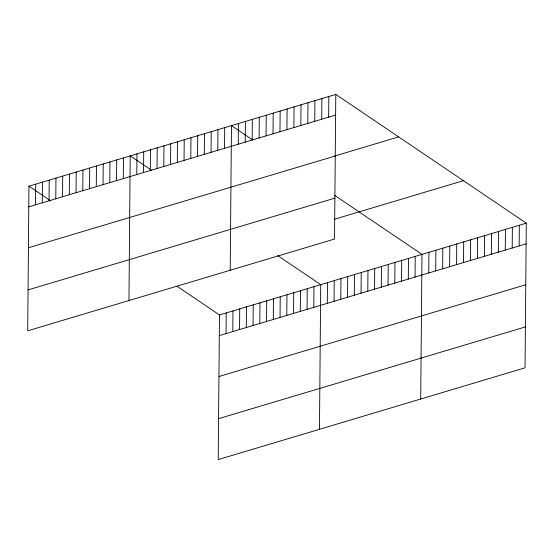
<?xml version="1.0" encoding="UTF-8"?>
<svg xmlns="http://www.w3.org/2000/svg" width="554" height="554" viewBox="0 0 554 554"><rect width="100%" height="100%" fill="white"/><g stroke="black" fill="none" stroke-linecap="round" stroke-linejoin="round"><path stroke-width="0.83" d="M28.96 186.179L27.7 330.828L334.526 239.058L335.793 94.409L28.96 186.179L50.774 200.922M35.532 204.835L35.712 184.163M42.284 202.812L42.464 182.141M49.036 200.797L49.216 180.126M55.781 198.775L55.961 178.104M62.533 196.76L62.713 176.089M69.285 194.738L69.465 174.067M76.037 192.723L76.217 172.045M82.781 190.701L82.962 170.03M89.533 188.685L89.713 168.007M96.285 186.663L96.465 165.992M103.037 184.648L103.217 163.97M109.782 182.626L109.962 161.955M116.534 180.604L116.714 159.933M123.286 178.589L123.466 157.918M128.95 300.545L130.218 155.896L151.387 170.203M136.783 174.552L136.963 153.88M143.534 172.529L143.715 151.858M150.286 170.514L150.466 149.836M157.038 168.492L157.218 147.821M163.783 166.477L163.963 145.799M170.535 164.455L170.715 143.784M177.287 162.433L177.467 141.762M184.039 160.418L184.219 139.746M190.784 158.396L190.964 137.724M197.536 156.38L197.716 135.709M204.287 154.358L204.468 133.687M211.039 152.343L211.219 131.672M217.784 150.321L217.971 129.65M177.135 286.328L219.474 314.942L218.207 459.591L525.04 367.821L526.3 223.172L335.793 94.409M224.536 148.306L224.716 127.628M226.039 333.598L226.226 312.927M230.208 270.262L231.468 125.613L252.638 139.92M232.791 331.576L232.971 310.905M238.241 144.206L238.421 123.528M239.543 329.561L239.723 308.89M245.2 142.122L245.38 121.451M246.295 327.539L246.475 306.868M252.153 140.044L252.333 119.373M253.046 325.523L253.226 304.845M259.106 137.967L259.286 117.289M259.791 323.501L259.971 302.83M266.058 135.882L266.245 115.211M266.543 321.486L266.723 300.808M273.018 133.805L273.198 113.134M273.295 319.464L273.475 298.793M279.971 131.72L280.151 111.049M280.047 317.442L280.227 296.771M286.924 129.643L287.104 108.972M286.792 315.427L286.972 294.756M293.883 127.565L294.063 106.887M293.544 313.405L293.724 292.734M300.836 125.481L301.016 104.81M300.296 311.39L300.476 290.718M307.789 123.403L307.969 102.732M307.048 309.367L307.228 288.696M314.748 121.326L314.928 100.648M313.793 307.352L313.973 286.681M321.701 119.242L321.881 98.57M319.464 429.308L320.724 284.659L277.741 255.609M328.654 117.164L328.834 96.493M327.296 303.315L327.476 282.637M334.048 301.293L334.228 280.622M340.793 299.278L340.973 278.6M347.545 297.256L347.725 276.584M354.297 295.234L354.477 274.562M361.049 293.218L361.229 272.547M367.794 291.196L367.974 270.525M374.546 289.181L374.726 268.51M381.297 287.159L381.477 266.488M388.049 285.144L388.229 264.473M394.794 283.122L394.981 262.451M401.546 281.107L401.726 260.428M408.298 279.084L408.478 258.413M415.05 277.069L415.23 256.391M420.715 399.019L421.982 254.376L334.658 195.354M428.754 272.97L428.935 252.292M435.707 270.885L435.887 250.214M442.66 268.808L442.84 248.137M449.619 266.723L449.8 246.052M456.572 264.646L456.752 243.975M463.525 262.568L463.705 241.89M470.484 260.484L470.665 239.813M477.437 258.406L477.617 237.735M484.39 256.329L484.57 235.651M491.343 254.244L491.53 233.573M498.302 252.167L498.482 231.496M505.255 250.083L505.435 229.411M512.208 248.005L512.388 227.334M519.167 245.928L519.347 225.249M28.78 206.857L335.606 115.08M334.519 156.083L398.658 136.9M28.427 247.763L335.253 155.993M28.06 289.915L334.886 198.145M334.36 219.287L463.435 180.68M219.474 314.942L526.3 223.172M219.294 335.613L526.12 243.843M218.934 376.526L525.76 284.756M218.567 418.679L525.393 326.908"/></g></svg>
